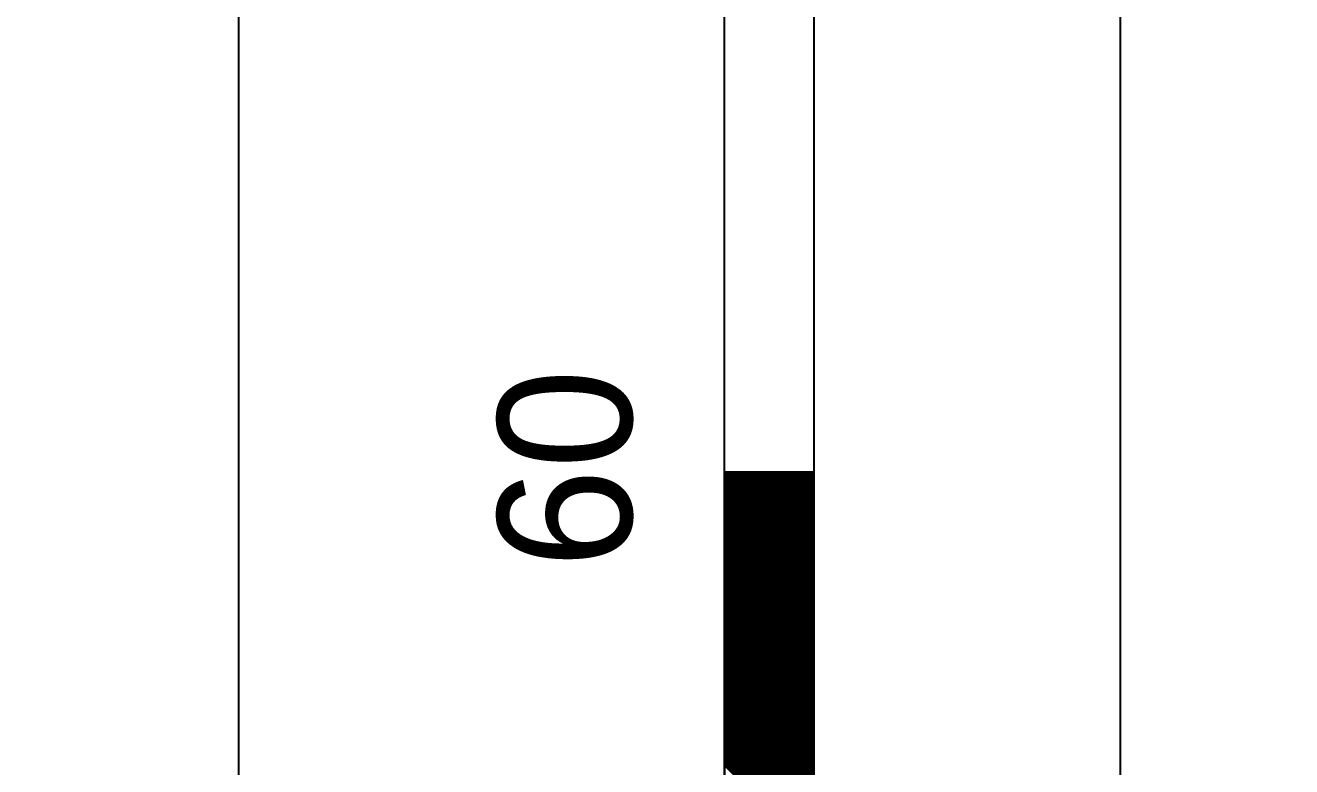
# Model space of a CAD drawing. Extents: x 747954 to 748544, y 4316381 to 4317408.
# Drawn here: x 748185.85 to 748200.01, y 4317337.71 to 4317346.01 of the extents above; entities that cross this region are included whole.
import ezdxf
from ezdxf.enums import TextEntityAlignment as Align

# ---------------------------------------------------------------- set-up
doc = ezdxf.new("R2010")
doc.units = 0
doc.layers.get('0').update_dxf_attribs({"linetype": 'CONTINUOUS'})

msp = doc.modelspace()

# ---------------------------------------------------------------- linework, layer by layer
at = {"color": 0, "linetype": 'CONTINUOUS'}
for p, q in [((748193.67, 4317281.01), (748193.67, 4317381.01)), ((748193.67, 4317281.01), (748193.67, 4317381.01)), ((748194.67, 4317281.01), (748194.67, 4317381.01)), ((748194.67, 4317281.01), (748194.67, 4317381.01)), ((748194.67, 4317340.01), (748193.67, 4317341.01)), ((748194.67, 4317340.01), (748193.67, 4317341.01)), ((748194.67, 4317339.99), (748193.67, 4317340.99)), ((748194.67, 4317339.99), (748193.67, 4317340.99)), ((748194.67, 4317339.98), (748193.67, 4317340.98)), ((748194.67, 4317339.98), (748193.67, 4317340.98)), ((748194.67, 4317339.97), (748193.67, 4317340.97)), ((748194.67, 4317339.97), (748193.67, 4317340.97)), ((748194.67, 4317339.95), (748193.67, 4317340.95)), ((748194.67, 4317339.95), (748193.67, 4317340.95)), ((748194.67, 4317339.94), (748193.67, 4317340.94)), ((748194.67, 4317339.94), (748193.67, 4317340.94)), ((748194.67, 4317339.92), (748193.67, 4317340.92)), ((748194.67, 4317339.92), (748193.67, 4317340.92)), ((748194.67, 4317340.02), (748193.68, 4317341.01)), ((748194.67, 4317340.02), (748193.68, 4317341.01)), ((748194.67, 4317340.04), (748193.7, 4317341.01)), ((748194.67, 4317340.04), (748193.7, 4317341.01)), ((748194.67, 4317340.05), (748193.71, 4317341.01)), ((748194.67, 4317340.05), (748193.71, 4317341.01)), ((748194.67, 4317340.07), (748193.73, 4317341.01)), ((748194.67, 4317340.07), (748193.73, 4317341.01)), ((748194.67, 4317340.08), (748193.74, 4317341.01)), ((748194.67, 4317340.08), (748193.74, 4317341.01)), ((748194.67, 4317340.09), (748193.75, 4317341.01)), ((748194.67, 4317340.09), (748193.75, 4317341.01)), ((748194.67, 4317340.11), (748193.77, 4317341.01)), ((748194.67, 4317340.11), (748193.77, 4317341.01)), ((748194.67, 4317340.12), (748193.78, 4317341.01)), ((748194.67, 4317340.12), (748193.78, 4317341.01)), ((748194.67, 4317340.14), (748193.8, 4317341.01)), ((748194.67, 4317340.14), (748193.8, 4317341.01)), ((748194.67, 4317340.15), (748193.81, 4317341.01)), ((748194.67, 4317340.15), (748193.81, 4317341.01)), ((748194.67, 4317340.16), (748193.82, 4317341.01)), ((748194.67, 4317340.16), (748193.82, 4317341.01)), ((748194.67, 4317340.18), (748193.84, 4317341.01)), ((748194.67, 4317340.18), (748193.84, 4317341.01)), ((748194.67, 4317340.19), (748193.85, 4317341.01)), ((748194.67, 4317340.19), (748193.85, 4317341.01)), ((748194.67, 4317340.21), (748193.87, 4317341.01)), ((748194.67, 4317340.21), (748193.87, 4317341.01)), ((748194.67, 4317340.22), (748193.88, 4317341.01)), ((748194.67, 4317340.22), (748193.88, 4317341.01)), ((748194.67, 4317340.23), (748193.89, 4317341.01)), ((748194.67, 4317340.23), (748193.89, 4317341.01)), ((748194.67, 4317340.25), (748193.91, 4317341.01)), ((748194.67, 4317340.25), (748193.91, 4317341.01)), ((748194.67, 4317340.26), (748193.92, 4317341.01)), ((748194.67, 4317340.26), (748193.92, 4317341.01)), ((748194.67, 4317340.28), (748193.94, 4317341.01)), ((748194.67, 4317340.28), (748193.94, 4317341.01)), ((748194.67, 4317340.29), (748193.95, 4317341.01)), ((748194.67, 4317340.29), (748193.95, 4317341.01)), ((748194.67, 4317340.31), (748193.97, 4317341.01)), ((748194.67, 4317340.31), (748193.97, 4317341.01)), ((748194.67, 4317340.32), (748193.98, 4317341.01)), ((748194.67, 4317340.32), (748193.98, 4317341.01)), ((748194.67, 4317340.33), (748193.99, 4317341.01)), ((748194.67, 4317340.33), (748193.99, 4317341.01)), ((748194.67, 4317340.35), (748194.01, 4317341.01)), ((748194.67, 4317340.35), (748194.01, 4317341.01)), ((748194.67, 4317340.36), (748194.02, 4317341.01)), ((748194.67, 4317340.36), (748194.02, 4317341.01)), ((748194.67, 4317340.38), (748194.04, 4317341.01)), ((748194.67, 4317340.38), (748194.04, 4317341.01)), ((748194.67, 4317340.39), (748194.05, 4317341.01)), ((748194.67, 4317340.39), (748194.05, 4317341.01)), ((748194.67, 4317340.4), (748194.06, 4317341.01)), ((748194.67, 4317340.4), (748194.06, 4317341.01)), ((748194.67, 4317340.42), (748194.08, 4317341.01)), ((748194.67, 4317340.42), (748194.08, 4317341.01)), ((748194.67, 4317340.43), (748194.09, 4317341.01)), ((748194.67, 4317340.43), (748194.09, 4317341.01)), ((748194.67, 4317340.45), (748194.11, 4317341.01)), ((748194.67, 4317340.45), (748194.11, 4317341.01)), ((748194.67, 4317340.46), (748194.12, 4317341.01)), ((748194.67, 4317340.46), (748194.12, 4317341.01)), ((748194.67, 4317340.48), (748194.14, 4317341.01)), ((748194.67, 4317340.48), (748194.14, 4317341.01)), ((748194.67, 4317340.49), (748194.15, 4317341.01)), ((748194.67, 4317340.49), (748194.15, 4317341.01)), ((748194.67, 4317340.5), (748194.16, 4317341.01)), ((748194.67, 4317340.5), (748194.16, 4317341.01)), ((748194.67, 4317340.52), (748194.18, 4317341.01)), ((748194.67, 4317340.52), (748194.18, 4317341.01)), ((748194.67, 4317340.53), (748194.19, 4317341.01)), ((748194.67, 4317340.53), (748194.19, 4317341.01)), ((748194.67, 4317340.55), (748194.21, 4317341.01)), ((748194.67, 4317340.55), (748194.21, 4317341.01)), ((748194.67, 4317340.56), (748194.22, 4317341.01)), ((748194.67, 4317340.56), (748194.22, 4317341.01)), ((748194.67, 4317340.57), (748194.23, 4317341.01)), ((748194.67, 4317340.57), (748194.23, 4317341.01)), ((748194.67, 4317340.59), (748194.25, 4317341.01)), ((748194.67, 4317340.59), (748194.25, 4317341.01)), ((748194.67, 4317340.6), (748194.26, 4317341.01)), ((748194.67, 4317340.6), (748194.26, 4317341.01)), ((748194.67, 4317340.62), (748194.28, 4317341.01)), ((748194.67, 4317340.62), (748194.28, 4317341.01)), ((748194.67, 4317340.63), (748194.29, 4317341.01)), ((748194.67, 4317340.63), (748194.29, 4317341.01)), ((748194.67, 4317340.65), (748194.31, 4317341.01)), ((748194.67, 4317340.65), (748194.31, 4317341.01)), ((748194.67, 4317340.66), (748194.32, 4317341.01)), ((748194.67, 4317340.66), (748194.32, 4317341.01)), ((748194.67, 4317340.67), (748194.33, 4317341.01)), ((748194.67, 4317340.67), (748194.33, 4317341.01)), ((748194.67, 4317340.69), (748194.35, 4317341.01)), ((748194.67, 4317340.69), (748194.35, 4317341.01)), ((748194.67, 4317340.7), (748194.36, 4317341.01)), ((748194.67, 4317340.7), (748194.36, 4317341.01)), ((748194.67, 4317340.72), (748194.38, 4317341.01)), ((748194.67, 4317340.72), (748194.38, 4317341.01)), ((748194.67, 4317340.73), (748194.39, 4317341.01)), ((748194.67, 4317340.73), (748194.39, 4317341.01)), ((748194.67, 4317340.74), (748194.4, 4317341.01)), ((748194.67, 4317340.74), (748194.4, 4317341.01)), ((748194.67, 4317340.76), (748194.42, 4317341.01)), ((748194.67, 4317340.76), (748194.42, 4317341.01)), ((748194.67, 4317340.77), (748194.43, 4317341.01)), ((748194.67, 4317340.77), (748194.43, 4317341.01)), ((748194.67, 4317340.79), (748194.45, 4317341.01)), ((748194.67, 4317340.79), (748194.45, 4317341.01)), ((748194.67, 4317340.8), (748194.46, 4317341.01)), ((748194.67, 4317340.8), (748194.46, 4317341.01)), ((748194.67, 4317340.81), (748194.47, 4317341.01)), ((748194.67, 4317340.81), (748194.47, 4317341.01)), ((748194.67, 4317340.83), (748194.49, 4317341.01)), ((748194.67, 4317340.83), (748194.49, 4317341.01)), ((748194.67, 4317340.84), (748194.5, 4317341.01)), ((748194.67, 4317340.84), (748194.5, 4317341.01)), ((748194.67, 4317340.86), (748194.52, 4317341.01)), ((748194.67, 4317340.86), (748194.52, 4317341.01)), ((748194.67, 4317340.87), (748194.53, 4317341.01)), ((748194.67, 4317340.87), (748194.53, 4317341.01)), ((748194.67, 4317340.89), (748194.55, 4317341.01)), ((748194.67, 4317340.89), (748194.55, 4317341.01)), ((748194.67, 4317340.9), (748194.56, 4317341.01)), ((748194.67, 4317340.9), (748194.56, 4317341.01)), ((748194.67, 4317340.91), (748194.57, 4317341.01)), ((748194.67, 4317340.91), (748194.57, 4317341.01)), ((748194.67, 4317340.93), (748194.59, 4317341.01)), ((748194.67, 4317340.93), (748194.59, 4317341.01)), ((748194.67, 4317340.94), (748194.6, 4317341.01)), ((748194.67, 4317340.94), (748194.6, 4317341.01)), ((748194.67, 4317340.96), (748194.62, 4317341.01)), ((748194.67, 4317340.96), (748194.62, 4317341.01)), ((748194.67, 4317340.97), (748194.63, 4317341.01)), ((748194.67, 4317340.97), (748194.63, 4317341.01)), ((748194.67, 4317340.98), (748194.64, 4317341.01)), ((748194.67, 4317340.98), (748194.64, 4317341.01)), ((748194.67, 4317341), (748194.66, 4317341.01)), ((748194.67, 4317341), (748194.66, 4317341.01)), ((748194.67, 4317339.91), (748193.67, 4317340.91)), ((748194.67, 4317339.91), (748193.67, 4317340.91)), ((748194.67, 4317339.9), (748193.67, 4317340.9)), ((748194.67, 4317339.9), (748193.67, 4317340.9)), ((748194.67, 4317339.88), (748193.67, 4317340.88)), ((748194.67, 4317339.88), (748193.67, 4317340.88)), ((748194.67, 4317339.87), (748193.67, 4317340.87)), ((748194.67, 4317339.87), (748193.67, 4317340.87)), ((748194.67, 4317339.85), (748193.67, 4317340.85)), ((748194.67, 4317339.85), (748193.67, 4317340.85)), ((748194.67, 4317339.84), (748193.67, 4317340.84)), ((748194.67, 4317339.84), (748193.67, 4317340.84)), ((748194.67, 4317339.82), (748193.67, 4317340.82)), ((748194.67, 4317339.82), (748193.67, 4317340.82)), ((748194.67, 4317339.81), (748193.67, 4317340.81)), ((748194.67, 4317339.81), (748193.67, 4317340.81)), ((748194.67, 4317339.8), (748193.67, 4317340.8)), ((748194.67, 4317339.8), (748193.67, 4317340.8)), ((748194.67, 4317339.78), (748193.67, 4317340.78)), ((748194.67, 4317339.78), (748193.67, 4317340.78)), ((748194.67, 4317339.77), (748193.67, 4317340.77)), ((748194.67, 4317339.77), (748193.67, 4317340.77)), ((748194.67, 4317339.75), (748193.67, 4317340.75)), ((748194.67, 4317339.75), (748193.67, 4317340.75)), ((748194.67, 4317339.74), (748193.67, 4317340.74)), ((748194.67, 4317339.74), (748193.67, 4317340.74)), ((748194.67, 4317339.73), (748193.67, 4317340.73)), ((748194.67, 4317339.73), (748193.67, 4317340.73)), ((748194.67, 4317339.71), (748193.67, 4317340.71)), ((748194.67, 4317339.71), (748193.67, 4317340.71)), ((748194.67, 4317339.7), (748193.67, 4317340.7)), ((748194.67, 4317339.7), (748193.67, 4317340.7)), ((748194.67, 4317339.68), (748193.67, 4317340.68)), ((748194.67, 4317339.68), (748193.67, 4317340.68)), ((748194.67, 4317339.67), (748193.67, 4317340.67)), ((748194.67, 4317339.67), (748193.67, 4317340.67)), ((748194.67, 4317339.66), (748193.67, 4317340.66)), ((748194.67, 4317339.66), (748193.67, 4317340.66)), ((748194.67, 4317339.64), (748193.67, 4317340.64)), ((748194.67, 4317339.64), (748193.67, 4317340.64)), ((748194.67, 4317339.63), (748193.67, 4317340.63)), ((748194.67, 4317339.63), (748193.67, 4317340.63)), ((748194.67, 4317339.61), (748193.67, 4317340.61)), ((748194.67, 4317339.61), (748193.67, 4317340.61)), ((748194.67, 4317339.6), (748193.67, 4317340.6)), ((748194.67, 4317339.6), (748193.67, 4317340.6)), ((748194.67, 4317339.58), (748193.67, 4317340.58)), ((748194.67, 4317339.58), (748193.67, 4317340.58)), ((748194.67, 4317339.57), (748193.67, 4317340.57)), ((748194.67, 4317339.57), (748193.67, 4317340.57)), ((748194.67, 4317339.56), (748193.67, 4317340.56)), ((748194.67, 4317339.56), (748193.67, 4317340.56)), ((748194.67, 4317339.54), (748193.67, 4317340.54)), ((748194.67, 4317339.54), (748193.67, 4317340.54)), ((748194.67, 4317339.53), (748193.67, 4317340.53)), ((748194.67, 4317339.53), (748193.67, 4317340.53)), ((748194.67, 4317339.51), (748193.67, 4317340.51)), ((748194.67, 4317339.51), (748193.67, 4317340.51)), ((748194.67, 4317339.5), (748193.67, 4317340.5)), ((748194.67, 4317339.5), (748193.67, 4317340.5)), ((748194.67, 4317339.49), (748193.67, 4317340.49)), ((748194.67, 4317339.49), (748193.67, 4317340.49)), ((748194.67, 4317339.47), (748193.67, 4317340.47)), ((748194.67, 4317339.47), (748193.67, 4317340.47)), ((748194.67, 4317339.46), (748193.67, 4317340.46)), ((748194.67, 4317339.46), (748193.67, 4317340.46)), ((748194.67, 4317339.44), (748193.67, 4317340.44)), ((748194.67, 4317339.44), (748193.67, 4317340.44)), ((748194.67, 4317339.43), (748193.67, 4317340.43)), ((748194.67, 4317339.43), (748193.67, 4317340.43)), ((748194.67, 4317339.41), (748193.67, 4317340.41)), ((748194.67, 4317339.41), (748193.67, 4317340.41)), ((748194.67, 4317339.4), (748193.67, 4317340.4)), ((748194.67, 4317339.4), (748193.67, 4317340.4)), ((748194.67, 4317339.39), (748193.67, 4317340.39)), ((748194.67, 4317339.39), (748193.67, 4317340.39)), ((748194.67, 4317339.37), (748193.67, 4317340.37)), ((748194.67, 4317339.37), (748193.67, 4317340.37)), ((748194.67, 4317339.36), (748193.67, 4317340.36)), ((748194.67, 4317339.36), (748193.67, 4317340.36)), ((748194.67, 4317339.34), (748193.67, 4317340.34)), ((748194.67, 4317339.34), (748193.67, 4317340.34)), ((748194.67, 4317339.33), (748193.67, 4317340.33)), ((748194.67, 4317339.33), (748193.67, 4317340.33)), ((748194.67, 4317339.32), (748193.67, 4317340.32)), ((748194.67, 4317339.32), (748193.67, 4317340.32)), ((748194.67, 4317339.3), (748193.67, 4317340.3)), ((748194.67, 4317339.3), (748193.67, 4317340.3)), ((748194.67, 4317339.29), (748193.67, 4317340.29)), ((748194.67, 4317339.29), (748193.67, 4317340.29)), ((748194.67, 4317339.27), (748193.67, 4317340.27)), ((748194.67, 4317339.27), (748193.67, 4317340.27)), ((748194.67, 4317339.26), (748193.67, 4317340.26)), ((748194.67, 4317339.26), (748193.67, 4317340.26)), ((748194.67, 4317339.24), (748193.67, 4317340.24)), ((748194.67, 4317339.24), (748193.67, 4317340.24)), ((748194.67, 4317339.23), (748193.67, 4317340.23)), ((748194.67, 4317339.23), (748193.67, 4317340.23)), ((748194.67, 4317339.22), (748193.67, 4317340.22)), ((748194.67, 4317339.22), (748193.67, 4317340.22)), ((748194.67, 4317339.2), (748193.67, 4317340.2)), ((748194.67, 4317339.2), (748193.67, 4317340.2)), ((748194.67, 4317339.19), (748193.67, 4317340.19)), ((748194.67, 4317339.19), (748193.67, 4317340.19)), ((748194.67, 4317339.17), (748193.67, 4317340.17)), ((748194.67, 4317339.17), (748193.67, 4317340.17)), ((748194.67, 4317339.16), (748193.67, 4317340.16)), ((748194.67, 4317339.16), (748193.67, 4317340.16)), ((748194.67, 4317339.15), (748193.67, 4317340.15)), ((748194.67, 4317339.15), (748193.67, 4317340.15)), ((748194.67, 4317339.13), (748193.67, 4317340.13)), ((748194.67, 4317339.13), (748193.67, 4317340.13)), ((748194.67, 4317339.12), (748193.67, 4317340.12)), ((748194.67, 4317339.12), (748193.67, 4317340.12)), ((748194.67, 4317339.1), (748193.67, 4317340.1)), ((748194.67, 4317339.1), (748193.67, 4317340.1)), ((748194.67, 4317339.09), (748193.67, 4317340.09)), ((748194.67, 4317339.09), (748193.67, 4317340.09)), ((748194.67, 4317339.08), (748193.67, 4317340.08)), ((748194.67, 4317339.08), (748193.67, 4317340.08)), ((748194.67, 4317339.06), (748193.67, 4317340.06)), ((748194.67, 4317339.06), (748193.67, 4317340.06)), ((748194.67, 4317339.05), (748193.67, 4317340.05)), ((748194.67, 4317339.05), (748193.67, 4317340.05)), ((748194.67, 4317339.03), (748193.67, 4317340.03)), ((748194.67, 4317339.03), (748193.67, 4317340.03)), ((748194.67, 4317339.02), (748193.67, 4317340.02)), ((748194.67, 4317339.02), (748193.67, 4317340.02)), ((748194.67, 4317339), (748193.67, 4317340)), ((748194.67, 4317339), (748193.67, 4317340)), ((748194.67, 4317338.99), (748193.67, 4317339.99)), ((748194.67, 4317338.99), (748193.67, 4317339.99)), ((748194.67, 4317338.98), (748193.67, 4317339.98)), ((748194.67, 4317338.98), (748193.67, 4317339.98)), ((748194.67, 4317338.96), (748193.67, 4317339.96)), ((748194.67, 4317338.96), (748193.67, 4317339.96)), ((748194.67, 4317338.95), (748193.67, 4317339.95)), ((748194.67, 4317338.95), (748193.67, 4317339.95)), ((748194.67, 4317338.93), (748193.67, 4317339.93)), ((748194.67, 4317338.93), (748193.67, 4317339.93)), ((748194.67, 4317338.92), (748193.67, 4317339.92)), ((748194.67, 4317338.92), (748193.67, 4317339.92)), ((748194.67, 4317338.91), (748193.67, 4317339.91)), ((748194.67, 4317338.91), (748193.67, 4317339.91)), ((748194.67, 4317338.89), (748193.67, 4317339.89)), ((748194.67, 4317338.89), (748193.67, 4317339.89)), ((748194.67, 4317338.88), (748193.67, 4317339.88)), ((748194.67, 4317338.88), (748193.67, 4317339.88)), ((748194.67, 4317338.86), (748193.67, 4317339.86)), ((748194.67, 4317338.86), (748193.67, 4317339.86)), ((748194.67, 4317338.85), (748193.67, 4317339.85)), ((748194.67, 4317338.85), (748193.67, 4317339.85)), ((748194.67, 4317338.83), (748193.67, 4317339.83)), ((748194.67, 4317338.83), (748193.67, 4317339.83)), ((748194.67, 4317338.82), (748193.67, 4317339.82)), ((748194.67, 4317338.82), (748193.67, 4317339.82)), ((748194.67, 4317338.81), (748193.67, 4317339.81)), ((748194.67, 4317338.81), (748193.67, 4317339.81)), ((748194.67, 4317338.79), (748193.67, 4317339.79)), ((748194.67, 4317338.79), (748193.67, 4317339.79)), ((748194.67, 4317338.78), (748193.67, 4317339.78)), ((748194.67, 4317338.78), (748193.67, 4317339.78)), ((748194.67, 4317338.76), (748193.67, 4317339.76)), ((748194.67, 4317338.76), (748193.67, 4317339.76)), ((748194.67, 4317338.75), (748193.67, 4317339.75)), ((748194.67, 4317338.75), (748193.67, 4317339.75)), ((748194.67, 4317338.74), (748193.67, 4317339.74)), ((748194.67, 4317338.74), (748193.67, 4317339.74)), ((748194.67, 4317338.72), (748193.67, 4317339.72)), ((748194.67, 4317338.72), (748193.67, 4317339.72)), ((748194.67, 4317338.71), (748193.67, 4317339.71)), ((748194.67, 4317338.71), (748193.67, 4317339.71)), ((748194.67, 4317338.69), (748193.67, 4317339.69)), ((748194.67, 4317338.69), (748193.67, 4317339.69)), ((748194.67, 4317338.68), (748193.67, 4317339.68)), ((748194.67, 4317338.68), (748193.67, 4317339.68)), ((748194.67, 4317338.67), (748193.67, 4317339.67)), ((748194.67, 4317338.67), (748193.67, 4317339.67)), ((748194.67, 4317338.65), (748193.67, 4317339.65)), ((748194.67, 4317338.65), (748193.67, 4317339.65)), ((748194.67, 4317338.64), (748193.67, 4317339.64)), ((748194.67, 4317338.64), (748193.67, 4317339.64)), ((748194.67, 4317338.62), (748193.67, 4317339.62)), ((748194.67, 4317338.62), (748193.67, 4317339.62)), ((748194.67, 4317338.61), (748193.67, 4317339.61)), ((748194.67, 4317338.61), (748193.67, 4317339.61)), ((748194.67, 4317338.59), (748193.67, 4317339.59)), ((748194.67, 4317338.59), (748193.67, 4317339.59)), ((748194.67, 4317338.58), (748193.67, 4317339.58)), ((748194.67, 4317338.58), (748193.67, 4317339.58)), ((748194.67, 4317338.57), (748193.67, 4317339.57)), ((748194.67, 4317338.57), (748193.67, 4317339.57)), ((748194.67, 4317338.55), (748193.67, 4317339.55)), ((748194.67, 4317338.55), (748193.67, 4317339.55)), ((748194.67, 4317338.54), (748193.67, 4317339.54)), ((748194.67, 4317338.54), (748193.67, 4317339.54)), ((748194.67, 4317338.52), (748193.67, 4317339.52)), ((748194.67, 4317338.52), (748193.67, 4317339.52)), ((748194.67, 4317338.51), (748193.67, 4317339.51)), ((748194.67, 4317338.51), (748193.67, 4317339.51)), ((748194.67, 4317338.5), (748193.67, 4317339.5)), ((748194.67, 4317338.5), (748193.67, 4317339.5)), ((748194.67, 4317338.48), (748193.67, 4317339.48)), ((748194.67, 4317338.48), (748193.67, 4317339.48)), ((748194.67, 4317338.47), (748193.67, 4317339.47)), ((748194.67, 4317338.47), (748193.67, 4317339.47)), ((748194.67, 4317338.45), (748193.67, 4317339.45)), ((748194.67, 4317338.45), (748193.67, 4317339.45)), ((748194.67, 4317338.44), (748193.67, 4317339.44)), ((748194.67, 4317338.44), (748193.67, 4317339.44)), ((748194.67, 4317338.42), (748193.67, 4317339.42)), ((748194.67, 4317338.42), (748193.67, 4317339.42)), ((748194.67, 4317338.41), (748193.67, 4317339.41)), ((748194.67, 4317338.41), (748193.67, 4317339.41)), ((748194.67, 4317338.4), (748193.67, 4317339.4)), ((748194.67, 4317338.4), (748193.67, 4317339.4)), ((748194.67, 4317338.38), (748193.67, 4317339.38)), ((748194.67, 4317338.38), (748193.67, 4317339.38)), ((748194.67, 4317338.37), (748193.67, 4317339.37)), ((748194.67, 4317338.37), (748193.67, 4317339.37)), ((748194.67, 4317338.35), (748193.67, 4317339.35)), ((748194.67, 4317338.35), (748193.67, 4317339.35)), ((748194.67, 4317338.34), (748193.67, 4317339.34)), ((748194.67, 4317338.34), (748193.67, 4317339.34)), ((748194.67, 4317338.33), (748193.67, 4317339.33)), ((748194.67, 4317338.33), (748193.67, 4317339.33)), ((748194.67, 4317338.31), (748193.67, 4317339.31)), ((748194.67, 4317338.31), (748193.67, 4317339.31)), ((748194.67, 4317338.3), (748193.67, 4317339.3)), ((748194.67, 4317338.3), (748193.67, 4317339.3)), ((748194.67, 4317338.28), (748193.67, 4317339.28)), ((748194.67, 4317338.28), (748193.67, 4317339.28)), ((748194.67, 4317338.27), (748193.67, 4317339.27)), ((748194.67, 4317338.27), (748193.67, 4317339.27)), ((748194.67, 4317338.25), (748193.67, 4317339.25)), ((748194.67, 4317338.25), (748193.67, 4317339.25)), ((748194.67, 4317338.24), (748193.67, 4317339.24)), ((748194.67, 4317338.24), (748193.67, 4317339.24)), ((748194.67, 4317338.23), (748193.67, 4317339.23)), ((748194.67, 4317338.23), (748193.67, 4317339.23)), ((748194.67, 4317338.21), (748193.67, 4317339.21)), ((748194.67, 4317338.21), (748193.67, 4317339.21)), ((748194.67, 4317338.2), (748193.67, 4317339.2)), ((748194.67, 4317338.2), (748193.67, 4317339.2)), ((748194.67, 4317338.18), (748193.67, 4317339.18)), ((748194.67, 4317338.18), (748193.67, 4317339.18)), ((748194.67, 4317338.17), (748193.67, 4317339.17)), ((748194.67, 4317338.17), (748193.67, 4317339.17)), ((748194.67, 4317338.16), (748193.67, 4317339.16)), ((748194.67, 4317338.16), (748193.67, 4317339.16)), ((748194.67, 4317338.14), (748193.67, 4317339.14)), ((748194.67, 4317338.14), (748193.67, 4317339.14)), ((748194.67, 4317338.13), (748193.67, 4317339.13)), ((748194.67, 4317338.13), (748193.67, 4317339.13)), ((748194.67, 4317338.11), (748193.67, 4317339.11)), ((748194.67, 4317338.11), (748193.67, 4317339.11)), ((748194.67, 4317338.1), (748193.67, 4317339.1)), ((748194.67, 4317338.1), (748193.67, 4317339.1)), ((748194.67, 4317338.09), (748193.67, 4317339.09)), ((748194.67, 4317338.09), (748193.67, 4317339.09)), ((748194.67, 4317338.07), (748193.67, 4317339.07)), ((748194.67, 4317338.07), (748193.67, 4317339.07)), ((748194.67, 4317338.06), (748193.67, 4317339.06)), ((748194.67, 4317338.06), (748193.67, 4317339.06)), ((748194.67, 4317338.04), (748193.67, 4317339.04)), ((748194.67, 4317338.04), (748193.67, 4317339.04)), ((748194.67, 4317338.03), (748193.67, 4317339.03)), ((748194.67, 4317338.03), (748193.67, 4317339.03)), ((748194.67, 4317338.01), (748193.67, 4317339.01)), ((748194.67, 4317338.01), (748193.67, 4317339.01)), ((748194.67, 4317338), (748193.67, 4317339)), ((748194.67, 4317338), (748193.67, 4317339)), ((748194.67, 4317337.99), (748193.67, 4317338.99)), ((748194.67, 4317337.99), (748193.67, 4317338.99)), ((748194.67, 4317337.97), (748193.67, 4317338.97)), ((748194.67, 4317337.97), (748193.67, 4317338.97)), ((748194.67, 4317337.96), (748193.67, 4317338.96)), ((748194.67, 4317337.96), (748193.67, 4317338.96)), ((748194.67, 4317337.94), (748193.67, 4317338.94)), ((748194.67, 4317337.94), (748193.67, 4317338.94)), ((748194.67, 4317337.93), (748193.67, 4317338.93)), ((748194.67, 4317337.93), (748193.67, 4317338.93)), ((748194.67, 4317337.92), (748193.67, 4317338.92)), ((748194.67, 4317337.92), (748193.67, 4317338.92)), ((748194.67, 4317337.9), (748193.67, 4317338.9)), ((748194.67, 4317337.9), (748193.67, 4317338.9)), ((748194.67, 4317337.89), (748193.67, 4317338.89)), ((748194.67, 4317337.89), (748193.67, 4317338.89)), ((748194.67, 4317337.87), (748193.67, 4317338.87)), ((748194.67, 4317337.87), (748193.67, 4317338.87)), ((748194.67, 4317337.86), (748193.67, 4317338.86)), ((748194.67, 4317337.86), (748193.67, 4317338.86)), ((748194.67, 4317337.84), (748193.67, 4317338.84)), ((748194.67, 4317337.84), (748193.67, 4317338.84)), ((748194.67, 4317337.83), (748193.67, 4317338.83)), ((748194.67, 4317337.83), (748193.67, 4317338.83)), ((748194.67, 4317337.82), (748193.67, 4317338.82)), ((748194.67, 4317337.82), (748193.67, 4317338.82)), ((748194.67, 4317337.8), (748193.67, 4317338.8)), ((748194.67, 4317337.8), (748193.67, 4317338.8)), ((748194.67, 4317337.79), (748193.67, 4317338.79)), ((748194.67, 4317337.79), (748193.67, 4317338.79)), ((748194.67, 4317337.77), (748193.67, 4317338.77)), ((748194.67, 4317337.77), (748193.67, 4317338.77)), ((748194.67, 4317337.76), (748193.67, 4317338.76)), ((748194.67, 4317337.76), (748193.67, 4317338.76)), ((748194.67, 4317337.75), (748193.67, 4317338.75)), ((748194.67, 4317337.75), (748193.67, 4317338.75)), ((748194.67, 4317337.73), (748193.67, 4317338.73)), ((748194.67, 4317337.73), (748193.67, 4317338.73)), ((748194.67, 4317337.72), (748193.67, 4317338.72)), ((748194.67, 4317337.72), (748193.67, 4317338.72)), ((748194.67, 4317337.7), (748193.67, 4317338.7)), ((748194.67, 4317337.7), (748193.67, 4317338.7)), ((748194.67, 4317337.69), (748193.67, 4317338.69)), ((748194.67, 4317337.69), (748193.67, 4317338.69)), ((748194.67, 4317337.68), (748193.67, 4317338.68)), ((748194.67, 4317337.68), (748193.67, 4317338.68)), ((748194.67, 4317337.66), (748193.67, 4317338.66)), ((748194.67, 4317337.66), (748193.67, 4317338.66)), ((748194.67, 4317337.65), (748193.67, 4317338.65)), ((748194.67, 4317337.65), (748193.67, 4317338.65)), ((748194.67, 4317337.63), (748193.67, 4317338.63)), ((748194.67, 4317337.63), (748193.67, 4317338.63)), ((748194.67, 4317337.62), (748193.67, 4317338.62)), ((748194.67, 4317337.62), (748193.67, 4317338.62)), ((748194.67, 4317337.6), (748193.67, 4317338.6)), ((748194.67, 4317337.6), (748193.67, 4317338.6)), ((748194.67, 4317337.59), (748193.67, 4317338.59)), ((748194.67, 4317337.59), (748193.67, 4317338.59)), ((748194.67, 4317337.58), (748193.67, 4317338.58)), ((748194.67, 4317337.58), (748193.67, 4317338.58)), ((748194.67, 4317337.56), (748193.67, 4317338.56)), ((748194.67, 4317337.56), (748193.67, 4317338.56)), ((748194.67, 4317337.55), (748193.67, 4317338.55)), ((748194.67, 4317337.55), (748193.67, 4317338.55)), ((748194.67, 4317337.53), (748193.67, 4317338.53)), ((748194.67, 4317337.53), (748193.67, 4317338.53)), ((748194.67, 4317337.52), (748193.67, 4317338.52)), ((748194.67, 4317337.52), (748193.67, 4317338.52)), ((748194.67, 4317337.51), (748193.67, 4317338.51)), ((748194.67, 4317337.51), (748193.67, 4317338.51)), ((748194.67, 4317337.49), (748193.67, 4317338.49)), ((748194.67, 4317337.49), (748193.67, 4317338.49)), ((748194.67, 4317337.48), (748193.67, 4317338.48)), ((748194.67, 4317337.48), (748193.67, 4317338.48)), ((748194.67, 4317337.46), (748193.67, 4317338.46)), ((748194.67, 4317337.46), (748193.67, 4317338.46)), ((748194.67, 4317337.45), (748193.67, 4317338.45)), ((748194.67, 4317337.45), (748193.67, 4317338.45)), ((748194.67, 4317337.43), (748193.67, 4317338.43)), ((748194.67, 4317337.43), (748193.67, 4317338.43)), ((748194.67, 4317337.42), (748193.67, 4317338.42)), ((748194.67, 4317337.42), (748193.67, 4317338.42)), ((748194.67, 4317337.41), (748193.67, 4317338.41)), ((748194.67, 4317337.41), (748193.67, 4317338.41)), ((748194.67, 4317337.39), (748193.67, 4317338.39)), ((748194.67, 4317337.39), (748193.67, 4317338.39)), ((748194.67, 4317337.38), (748193.67, 4317338.38)), ((748194.67, 4317337.38), (748193.67, 4317338.38)), ((748194.67, 4317337.36), (748193.67, 4317338.36)), ((748194.67, 4317337.36), (748193.67, 4317338.36)), ((748194.67, 4317337.35), (748193.67, 4317338.35)), ((748194.67, 4317337.35), (748193.67, 4317338.35)), ((748194.67, 4317337.34), (748193.67, 4317338.34)), ((748194.67, 4317337.34), (748193.67, 4317338.34)), ((748194.67, 4317337.32), (748193.67, 4317338.32)), ((748194.67, 4317337.32), (748193.67, 4317338.32)), ((748194.67, 4317337.31), (748193.67, 4317338.31)), ((748194.67, 4317337.31), (748193.67, 4317338.31)), ((748194.67, 4317337.29), (748193.67, 4317338.29)), ((748194.67, 4317337.29), (748193.67, 4317338.29)), ((748194.67, 4317337.28), (748193.67, 4317338.28)), ((748194.67, 4317337.28), (748193.67, 4317338.28)), ((748194.67, 4317337.27), (748193.67, 4317338.27)), ((748194.67, 4317337.27), (748193.67, 4317338.27)), ((748194.67, 4317337.25), (748193.67, 4317338.25)), ((748194.67, 4317337.25), (748193.67, 4317338.25)), ((748194.67, 4317337.24), (748193.67, 4317338.24)), ((748194.67, 4317337.24), (748193.67, 4317338.24)), ((748194.67, 4317337.22), (748193.67, 4317338.22)), ((748194.67, 4317337.22), (748193.67, 4317338.22)), ((748194.67, 4317337.21), (748193.67, 4317338.21)), ((748194.67, 4317337.21), (748193.67, 4317338.21)), ((748194.67, 4317337.19), (748193.67, 4317338.19)), ((748194.67, 4317337.19), (748193.67, 4317338.19)), ((748194.67, 4317337.18), (748193.67, 4317338.18)), ((748194.67, 4317337.18), (748193.67, 4317338.18)), ((748194.67, 4317337.17), (748193.67, 4317338.17)), ((748194.67, 4317337.17), (748193.67, 4317338.17)), ((748194.67, 4317337.15), (748193.67, 4317338.15)), ((748194.67, 4317337.15), (748193.67, 4317338.15)), ((748194.67, 4317337.14), (748193.67, 4317338.14)), ((748194.67, 4317337.14), (748193.67, 4317338.14)), ((748194.67, 4317337.12), (748193.67, 4317338.12)), ((748194.67, 4317337.12), (748193.67, 4317338.12)), ((748194.67, 4317337.11), (748193.67, 4317338.11)), ((748194.67, 4317337.11), (748193.67, 4317338.11)), ((748194.67, 4317337.1), (748193.67, 4317338.1)), ((748194.67, 4317337.1), (748193.67, 4317338.1)), ((748194.67, 4317337.08), (748193.67, 4317338.08)), ((748194.67, 4317337.08), (748193.67, 4317338.08)), ((748194.67, 4317337.07), (748193.67, 4317338.07)), ((748194.67, 4317337.07), (748193.67, 4317338.07)), ((748194.67, 4317337.05), (748193.67, 4317338.05)), ((748194.67, 4317337.05), (748193.67, 4317338.05)), ((748194.67, 4317337.04), (748193.67, 4317338.04)), ((748194.67, 4317337.04), (748193.67, 4317338.04)), ((748194.67, 4317337.02), (748193.67, 4317338.02)), ((748194.67, 4317337.02), (748193.67, 4317338.02)), ((748194.67, 4317337.01), (748193.67, 4317338.01)), ((748194.67, 4317337.01), (748193.67, 4317338.01)), ((748194.67, 4317337), (748193.67, 4317338)), ((748194.67, 4317337), (748193.67, 4317338)), ((748194.67, 4317336.98), (748193.67, 4317337.98)), ((748194.67, 4317336.98), (748193.67, 4317337.98)), ((748194.67, 4317336.97), (748193.67, 4317337.97)), ((748194.67, 4317336.97), (748193.67, 4317337.97)), ((748194.67, 4317336.95), (748193.67, 4317337.95)), ((748194.67, 4317336.95), (748193.67, 4317337.95)), ((748194.67, 4317336.94), (748193.67, 4317337.94)), ((748194.67, 4317336.94), (748193.67, 4317337.94)), ((748194.67, 4317336.93), (748193.67, 4317337.93)), ((748194.67, 4317336.93), (748193.67, 4317337.93)), ((748194.67, 4317336.91), (748193.67, 4317337.91)), ((748194.67, 4317336.91), (748193.67, 4317337.91)), ((748194.67, 4317336.9), (748193.67, 4317337.9)), ((748194.67, 4317336.9), (748193.67, 4317337.9)), ((748194.67, 4317336.88), (748193.67, 4317337.88)), ((748194.67, 4317336.88), (748193.67, 4317337.88)), ((748194.67, 4317336.87), (748193.67, 4317337.87)), ((748194.67, 4317336.87), (748193.67, 4317337.87)), ((748194.67, 4317336.85), (748193.67, 4317337.85)), ((748194.67, 4317336.85), (748193.67, 4317337.85)), ((748194.67, 4317336.84), (748193.67, 4317337.84)), ((748194.67, 4317336.84), (748193.67, 4317337.84)), ((748194.67, 4317336.83), (748193.67, 4317337.83)), ((748194.67, 4317336.83), (748193.67, 4317337.83)), ((748194.67, 4317336.81), (748193.67, 4317337.81)), ((748194.67, 4317336.81), (748193.67, 4317337.81)), ((748194.67, 4317336.8), (748193.67, 4317337.8)), ((748194.67, 4317336.8), (748193.67, 4317337.8)), ((748194.67, 4317336.78), (748193.67, 4317337.78)), ((748194.67, 4317336.78), (748193.67, 4317337.78)), ((748194.67, 4317336.77), (748193.67, 4317337.77)), ((748194.67, 4317336.77), (748193.67, 4317337.77)), ((748194.67, 4317336.76), (748193.67, 4317337.76)), ((748194.67, 4317336.76), (748193.67, 4317337.76)), ((748194.67, 4317336.74), (748193.67, 4317337.74)), ((748194.67, 4317336.74), (748193.67, 4317337.74)), ((748194.67, 4317336.73), (748193.67, 4317337.73)), ((748194.67, 4317336.73), (748193.67, 4317337.73))]:
    msp.add_line(p, q, dxfattribs=at)
msp.add_lwpolyline([(748194.67, 4317331.01), (748194.67, 4317341.01), (748193.67, 4317341.01), (748193.67, 4317331.01)], close=True, dxfattribs=at)
msp.add_lwpolyline([(748194.67, 4317331.01), (748194.67, 4317341.01), (748193.67, 4317341.01), (748193.67, 4317331.01)], close=True, dxfattribs=at)

# ---------------------------------------------------------------- texts
msp.add_text('60', height=1.5, rotation=90, dxfattribs=at).set_placement((748191.88, 4317341.05), align=Align.MIDDLE)
msp.add_text('60', height=1.5, rotation=90, dxfattribs=at).set_placement((748191.88, 4317341.05), align=Align.MIDDLE)

# ---------------------------------------------------------------- meshes
mesh = msp.add_polyface(dxfattribs=at)
corners = [(747954.5, 4316381), (747954.5, 4316381), (747954.5, 4316571.962), (748262.5, 4316381), (747954.5, 4316746.493), (748544, 4316381), (747954.5, 4317407.5), (748544, 4317042.007), (748544, 4317407.5)]
mesh.append_faces([[corners[k] for k in face] for face in [(0, 1, 3, 2), (2, 3, 5, 4), (4, 5, 7, 6), (6, 7, 8, 8)]], dxfattribs={"vtx0": -1, "vtx2": -1, "color": 0})
mesh = msp.add_polyface(dxfattribs=at)
corners = [(747964.5, 4317221), (747964.5, 4317221), (747964.5, 4317395.271), (748245.58, 4317221), (747964.5, 4317401.5), (748245.58, 4317227.229), (748245.58, 4317401.5)]
mesh.append_faces([[corners[k] for k in face] for face in [(0, 1, 3, 2), (2, 3, 5, 4), (4, 5, 6, 6)]], dxfattribs={"vtx0": -1, "vtx2": -1, "color": 0})
mesh = msp.add_polyface(dxfattribs=at)
corners = [(748188.23, 4317228.19), (748188.23, 4317228.19), (748188.23, 4317234.309), (748198.1, 4317228.19), (748188.23, 4317394.66), (748198.1, 4317388.541), (748198.1, 4317394.66)]
mesh.append_faces([[corners[k] for k in face] for face in [(0, 1, 3, 2), (2, 3, 5, 4), (4, 5, 6, 6)]], dxfattribs={"vtx0": -1, "vtx2": -1, "color": 0})

doc.saveas('drawing.dxf')
